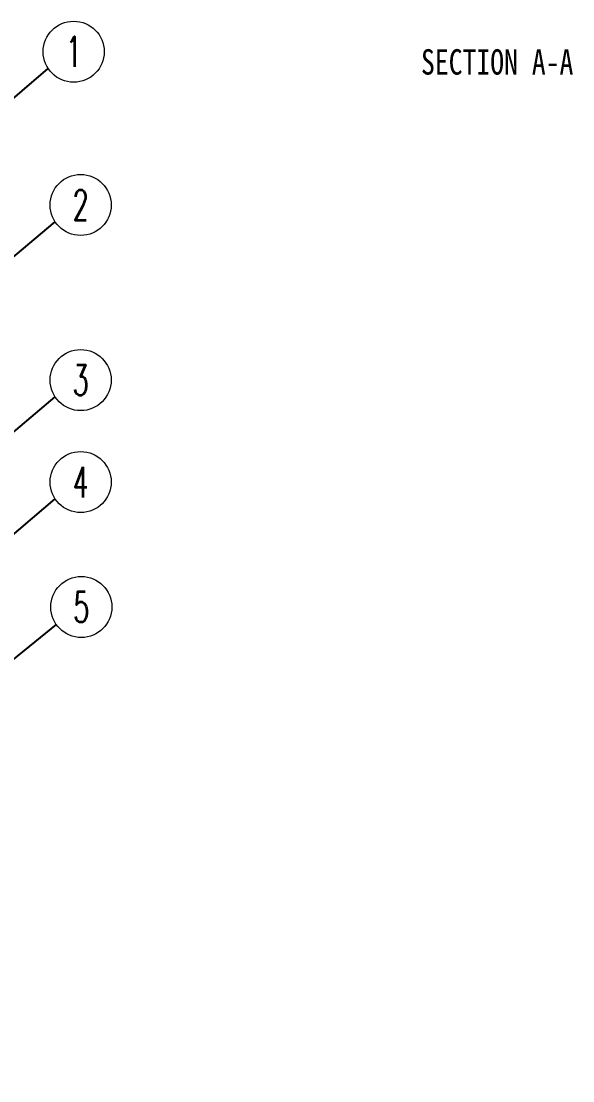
# Model space of a CAD drawing. Extents: x 3002 to 3805, y -1490 to -963.
# Drawn here: x 3318 to 3426.3, y -1474.9 to -1266.6 of the extents above; entities that cross this region are included whole.
import ezdxf
from ezdxf.enums import TextEntityAlignment as Align

# ---------------------------------------------------------------- set-up
doc = ezdxf.new("R2010")
doc.units = 0
doc.header["$LTSCALE"] = 30.734
for name, color, linetype, lineweight in [('dim', 3, 'CONTINUOUS', 9), ('from', 7, 'CONTINUOUS', 13), ('hatch', 56, 'CONTINUOUS', 9)]:
    doc.layers.add(name, color=color, linetype=linetype, lineweight=lineweight)
doc.styles.add('BOM', font='txt.shx', dxfattribs={"bigfont": 'gbcbig.shx'})
doc.styles.get("Standard").update_dxf_attribs({"font": 'txt', "width": 0.8})
doc.dimstyles.get("Standard").update_dxf_attribs({"dimtxt": 0.15625, "dimasz": 0.1875, "dimexe": 0.18, "dimexo": 0.0625, "dimgap": 0.09, "dimtad": 0, "dimtih": 1, "dimtoh": 1, "dimdsep": 46, "dimtxsty": 'Standard', "dimcen": 0.09, "dimadec": 0, "dimazin": 0, "dimtp": 0.01, "dimtm": 0.01, "dimtfac": 1, "dimtofl": 0, "dimtmove": 0, "dimatfit": 3, "dimfxl": 1, "dimtolj": 1, "dimarcsym": 0})

# ---------------------------------------------------------------- blocks, each defined once
blk = doc.blocks.new('yx_bom3')
at = {"layer": 'from'}
blk.add_circle((0, 0), 1, dxfattribs=at)
at = {"layer": 'from', "color": 4, "style": 'BOM', "width": 0.6}
blk.add_attdef('ITEM', text='', height=1, dxfattribs=at).set_placement((0, 0), align=Align.MIDDLE)

msp = doc.modelspace()

# ---------------------------------------------------------------- block references
at = {"layer": 'dim', "xscale": 6, "yscale": 6, "zscale": 6}
for p, values in [((3328.314, -1272.637), {'ITEM': '1'}), ((3329.678, -1302.748), {'ITEM': '2'}), ((3329.678, -1337.167), {'ITEM': '3'}), ((3329.678, -1357.209), {'ITEM': '4'}), ((3329.812, -1381.755), {'ITEM': '5'})]:
    msp.add_blockref('yx_bom3', p, dxfattribs=at).add_auto_attribs(values)

# ---------------------------------------------------------------- texts
at = {"layer": 'hatch', "color": 6, "width": 0.8}
msp.add_text('SECTION A-A', height=5, dxfattribs=at).set_placement((3411.491, -1274.641), align=Align.MIDDLE)

# ---------------------------------------------------------------- leaders
at = {"layer": 'dim', "color": 4}
for points in [[(3256.373, -1333.383), (3323.301, -1275.935)], [(3276.914, -1346.185), (3324.665, -1306.046)], [(3281.654, -1376.877), (3324.665, -1340.464)], [(3287.973, -1391.676), (3324.665, -1360.506)], [(3214.978, -1474.115), (3324.917, -1385.225)]]:
    msp.add_leader(points, dimstyle='Standard', override={"dimasz": 1.5, "dimexe": 10.0584, "dimexo": 3.4925, "dimdec": 4, "dimzin": 0, "dimcen": 5.0292, "dimtp": 0, "dimtm": 0, "dimtdec": 4, "dimldrblk": 'Dot', "dimtzin": 0}, dxfattribs=at)

doc.saveas('drawing.dxf')
